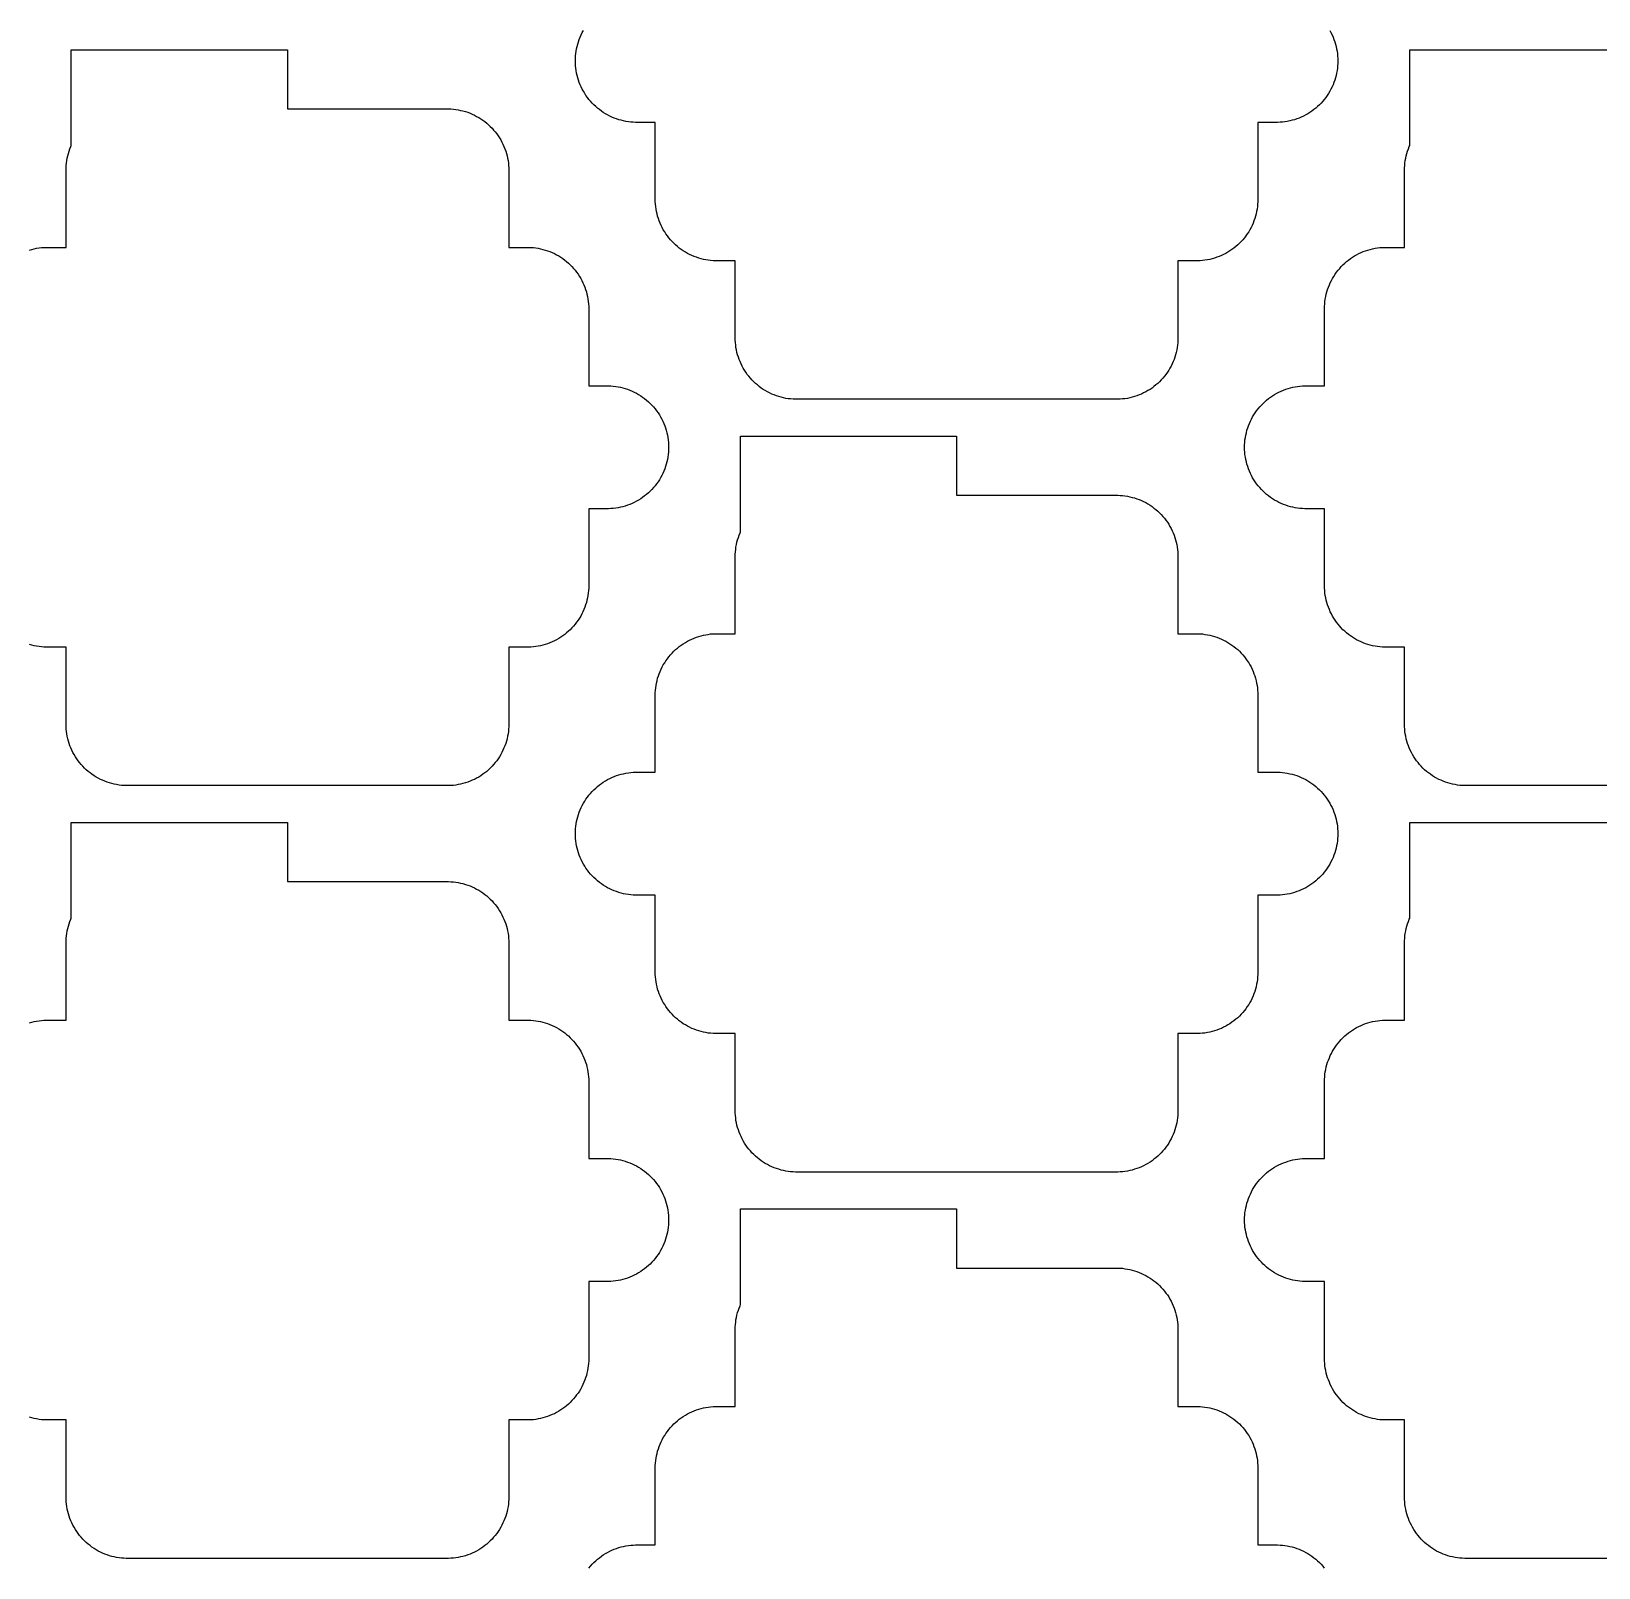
# Model space of a CAD drawing. Extents: x -49 to 54, y -38 to 38.
# Drawn here: x -10.25 to 2.5, y -13.82 to -1.33 of the extents above; entities that cross this region are included whole.
import ezdxf

# ---------------------------------------------------------------- set-up
doc = ezdxf.new("R2010")
doc.units = 0
doc.layers.add('CONDUCTIVE_LAYER_BACK_LAYER', color=2, linetype='CONTINUOUS')

msp = doc.modelspace()

# ---------------------------------------------------------------- linework, layer by layer
at = {"layer": 'CONDUCTIVE_LAYER_BACK_LAYER'}
for points in [[(0.314, -1.324), (0.323, -1.341), (0.332, -1.359), (0.34, -1.377), (0.347, -1.396), (0.354, -1.415), (0.36, -1.434), (0.365, -1.453), (0.369, -1.472), (0.373, -1.492), (0.376, -1.511), (0.377, -1.531), (0.379, -1.551), (0.379, -1.571), (0.379, -1.591), (0.377, -1.611), (0.376, -1.63), (0.373, -1.65), (0.369, -1.67), (0.365, -1.689), (0.36, -1.708), (0.354, -1.727), (0.347, -1.746), (0.34, -1.765), (0.332, -1.783), (0.323, -1.801), (0.314, -1.818), (0.304, -1.835), (0.293, -1.852), (0.281, -1.868), (0.269, -1.884), (0.256, -1.899), (0.243, -1.914), (0.229, -1.928), (0.215, -1.942), (0.2, -1.955), (0.184, -1.967), (0.168, -1.979), (0.152, -1.99), (0.135, -2.001), (0.118, -2.01), (0.1, -2.02), (0.082, -2.028), (0.064, -2.036), (0.045, -2.043), (0.026, -2.049), (0.007, -2.054), (-0.012, -2.059), (-0.032, -2.063), (-0.052, -2.066), (-0.071, -2.068), (-0.091, -2.07), (-0.111, -2.071), (-0.271, -2.071), (-0.271, -2.697), (-0.271, -2.717), (-0.273, -2.736), (-0.274, -2.756), (-0.277, -2.776), (-0.281, -2.796), (-0.285, -2.815), (-0.29, -2.834), (-0.296, -2.853), (-0.303, -2.872), (-0.31, -2.89), (-0.318, -2.909), (-0.327, -2.926), (-0.336, -2.944), (-0.346, -2.961), (-0.357, -2.978), (-0.369, -2.994), (-0.381, -3.01), (-0.394, -3.025), (-0.407, -3.04), (-0.421, -3.054), (-0.435, -3.067), (-0.45, -3.08), (-0.466, -3.093), (-0.482, -3.105), (-0.498, -3.116), (-0.515, -3.126), (-0.532, -3.136), (-0.55, -3.145), (-0.568, -3.154), (-0.586, -3.162), (-0.605, -3.168), (-0.624, -3.175), (-0.643, -3.18), (-0.662, -3.185), (-0.682, -3.189), (-0.702, -3.192), (-0.721, -3.194), (-0.741, -3.196), (-0.761, -3.197), (-0.921, -3.197), (-0.921, -3.823), (-0.921, -3.842), (-0.923, -3.862), (-0.924, -3.882), (-0.927, -3.902), (-0.931, -3.921), (-0.935, -3.941), (-0.94, -3.96), (-0.946, -3.979), (-0.953, -3.998), (-0.96, -4.016), (-0.968, -4.034), (-0.977, -4.052), (-0.986, -4.07), (-0.996, -4.087), (-1.007, -4.103), (-1.019, -4.12), (-1.031, -4.135), (-1.044, -4.151), (-1.057, -4.165), (-1.071, -4.18), (-1.085, -4.193), (-1.1, -4.206), (-1.116, -4.219), (-1.132, -4.231), (-1.148, -4.242), (-1.165, -4.252), (-1.182, -4.262), (-1.2, -4.271), (-1.218, -4.28), (-1.236, -4.287), (-1.255, -4.294), (-1.274, -4.301), (-1.293, -4.306), (-1.312, -4.311), (-1.332, -4.315), (-1.352, -4.318), (-1.371, -4.32), (-1.391, -4.322), (-1.411, -4.322), (-4.031, -4.322), (-4.051, -4.322), (-4.071, -4.32), (-4.09, -4.318), (-4.11, -4.315), (-4.129, -4.311), (-4.149, -4.306), (-4.168, -4.301), (-4.187, -4.294), (-4.205, -4.287), (-4.224, -4.28), (-4.242, -4.271), (-4.259, -4.262), (-4.277, -4.252), (-4.294, -4.242), (-4.31, -4.231), (-4.326, -4.219), (-4.341, -4.206), (-4.356, -4.193), (-4.371, -4.18), (-4.385, -4.165), (-4.398, -4.151), (-4.411, -4.135), (-4.423, -4.12), (-4.435, -4.103), (-4.445, -4.087), (-4.456, -4.07), (-4.465, -4.052), (-4.474, -4.034), (-4.482, -4.016), (-4.489, -3.998), (-4.496, -3.979), (-4.502, -3.96), (-4.507, -3.941), (-4.511, -3.921), (-4.515, -3.902), (-4.517, -3.882), (-4.519, -3.862), (-4.521, -3.842), (-4.521, -3.823), (-4.521, -3.197), (-4.681, -3.197), (-4.701, -3.196), (-4.721, -3.194), (-4.74, -3.192), (-4.76, -3.189), (-4.779, -3.185), (-4.799, -3.18), (-4.818, -3.175), (-4.837, -3.168), (-4.855, -3.162), (-4.874, -3.154), (-4.892, -3.145), (-4.909, -3.136), (-4.927, -3.126), (-4.944, -3.116), (-4.96, -3.105), (-4.976, -3.093), (-4.991, -3.08), (-5.006, -3.067), (-5.021, -3.054), (-5.035, -3.04), (-5.048, -3.025), (-5.061, -3.01), (-5.073, -2.994), (-5.085, -2.978), (-5.095, -2.961), (-5.106, -2.944), (-5.115, -2.926), (-5.124, -2.909), (-5.132, -2.89), (-5.139, -2.872), (-5.146, -2.853), (-5.152, -2.834), (-5.157, -2.815), (-5.161, -2.796), (-5.165, -2.776), (-5.167, -2.756), (-5.169, -2.736), (-5.171, -2.717), (-5.171, -2.697), (-5.171, -2.071), (-5.331, -2.071), (-5.351, -2.07), (-5.371, -2.068), (-5.39, -2.066), (-5.41, -2.063), (-5.429, -2.059), (-5.449, -2.054), (-5.468, -2.049), (-5.487, -2.043), (-5.505, -2.036), (-5.524, -2.028), (-5.542, -2.02), (-5.559, -2.01), (-5.577, -2.001), (-5.594, -1.99), (-5.61, -1.979), (-5.626, -1.967), (-5.641, -1.955), (-5.656, -1.942), (-5.671, -1.928), (-5.685, -1.914), (-5.698, -1.899), (-5.711, -1.884), (-5.723, -1.868), (-5.735, -1.852), (-5.745, -1.835), (-5.756, -1.818), (-5.765, -1.801), (-5.774, -1.783), (-5.782, -1.765), (-5.789, -1.746), (-5.796, -1.727), (-5.802, -1.708), (-5.807, -1.689), (-5.811, -1.67), (-5.815, -1.65), (-5.817, -1.63), (-5.819, -1.611), (-5.821, -1.591), (-5.821, -1.571), (-5.821, -1.551), (-5.819, -1.531), (-5.817, -1.511), (-5.815, -1.492), (-5.811, -1.472), (-5.807, -1.453), (-5.802, -1.434), (-5.796, -1.415), (-5.789, -1.396), (-5.782, -1.377), (-5.774, -1.359), (-5.765, -1.341), (-5.756, -1.324)], [(-10.26, -3.109), (-10.241, -3.104), (-10.221, -3.099), (-10.202, -3.095), (-10.182, -3.092), (-10.162, -3.089), (-10.143, -3.088), (-10.123, -3.087), (-9.963, -3.087), (-9.963, -2.461), (-9.962, -2.441), (-9.961, -2.421), (-9.959, -2.402), (-9.956, -2.382), (-9.953, -2.362), (-9.949, -2.343), (-9.944, -2.324), (-9.938, -2.305), (-9.931, -2.286), (-9.924, -2.267), (-9.92, -2.258), (-9.92, -1.481), (-8.163, -1.481), (-8.163, -1.961), (-6.853, -1.961), (-6.833, -1.962), (-6.813, -1.964), (-6.793, -1.966), (-6.774, -1.969), (-6.754, -1.973), (-6.735, -1.978), (-6.716, -1.983), (-6.697, -1.989), (-6.678, -1.996), (-6.66, -2.004), (-6.642, -2.013), (-6.624, -2.022), (-6.607, -2.031), (-6.59, -2.042), (-6.574, -2.053), (-6.558, -2.065), (-6.542, -2.077), (-6.527, -2.09), (-6.513, -2.104), (-6.499, -2.118), (-6.486, -2.133), (-6.473, -2.148), (-6.461, -2.164), (-6.449, -2.18), (-6.438, -2.197), (-6.428, -2.214), (-6.419, -2.231), (-6.41, -2.249), (-6.402, -2.267), (-6.394, -2.286), (-6.388, -2.305), (-6.382, -2.324), (-6.377, -2.343), (-6.373, -2.362), (-6.369, -2.382), (-6.366, -2.402), (-6.364, -2.421), (-6.363, -2.441), (-6.363, -2.461), (-6.363, -3.087), (-6.203, -3.087), (-6.183, -3.088), (-6.163, -3.089), (-6.143, -3.092), (-6.124, -3.095), (-6.104, -3.099), (-6.085, -3.104), (-6.066, -3.109), (-6.047, -3.115), (-6.028, -3.122), (-6.01, -3.13), (-5.992, -3.138), (-5.974, -3.147), (-5.957, -3.157), (-5.94, -3.168), (-5.924, -3.179), (-5.908, -3.191), (-5.892, -3.203), (-5.877, -3.216), (-5.863, -3.23), (-5.849, -3.244), (-5.836, -3.259), (-5.823, -3.274), (-5.811, -3.29), (-5.799, -3.306), (-5.788, -3.323), (-5.778, -3.34), (-5.769, -3.357), (-5.76, -3.375), (-5.752, -3.393), (-5.744, -3.412), (-5.738, -3.431), (-5.732, -3.45), (-5.727, -3.469), (-5.723, -3.488), (-5.719, -3.508), (-5.716, -3.527), (-5.714, -3.547), (-5.713, -3.567), (-5.713, -3.587), (-5.713, -4.213), (-5.553, -4.213), (-5.533, -4.214), (-5.513, -4.215), (-5.493, -4.218), (-5.474, -4.221), (-5.454, -4.225), (-5.435, -4.229), (-5.416, -4.235), (-5.397, -4.241), (-5.378, -4.248), (-5.36, -4.256), (-5.342, -4.264), (-5.324, -4.273), (-5.307, -4.283), (-5.29, -4.294), (-5.274, -4.305), (-5.258, -4.317), (-5.242, -4.329), (-5.227, -4.342), (-5.213, -4.356), (-5.199, -4.37), (-5.186, -4.385), (-5.173, -4.4), (-5.161, -4.416), (-5.149, -4.432), (-5.138, -4.449), (-5.128, -4.466), (-5.119, -4.483), (-5.11, -4.501), (-5.102, -4.519), (-5.094, -4.538), (-5.088, -4.556), (-5.082, -4.575), (-5.077, -4.595), (-5.073, -4.614), (-5.069, -4.634), (-5.066, -4.653), (-5.064, -4.673), (-5.063, -4.693), (-5.063, -4.713), (-5.063, -4.733), (-5.064, -4.753), (-5.066, -4.772), (-5.069, -4.792), (-5.073, -4.812), (-5.077, -4.831), (-5.082, -4.85), (-5.088, -4.869), (-5.094, -4.888), (-5.102, -4.906), (-5.11, -4.925), (-5.119, -4.942), (-5.128, -4.96), (-5.138, -4.977), (-5.149, -4.994), (-5.161, -5.01), (-5.173, -5.026), (-5.186, -5.041), (-5.199, -5.056), (-5.213, -5.07), (-5.227, -5.083), (-5.242, -5.097), (-5.258, -5.109), (-5.274, -5.121), (-5.29, -5.132), (-5.307, -5.142), (-5.324, -5.152), (-5.342, -5.161), (-5.36, -5.17), (-5.378, -5.178), (-5.397, -5.184), (-5.416, -5.191), (-5.435, -5.196), (-5.454, -5.201), (-5.474, -5.205), (-5.493, -5.208), (-5.513, -5.21), (-5.533, -5.212), (-5.553, -5.213), (-5.713, -5.213), (-5.713, -5.839), (-5.713, -5.858), (-5.714, -5.878), (-5.716, -5.898), (-5.719, -5.918), (-5.723, -5.937), (-5.727, -5.957), (-5.732, -5.976), (-5.738, -5.995), (-5.744, -6.014), (-5.752, -6.032), (-5.76, -6.05), (-5.769, -6.068), (-5.778, -6.086), (-5.788, -6.103), (-5.799, -6.119), (-5.811, -6.136), (-5.823, -6.151), (-5.836, -6.167), (-5.849, -6.181), (-5.863, -6.196), (-5.877, -6.209), (-5.892, -6.222), (-5.908, -6.235), (-5.924, -6.247), (-5.94, -6.258), (-5.957, -6.268), (-5.974, -6.278), (-5.992, -6.287), (-6.01, -6.296), (-6.028, -6.303), (-6.047, -6.31), (-6.066, -6.317), (-6.085, -6.322), (-6.104, -6.327), (-6.124, -6.331), (-6.143, -6.334), (-6.163, -6.336), (-6.183, -6.338), (-6.203, -6.339), (-6.363, -6.339), (-6.363, -6.964), (-6.363, -6.984), (-6.364, -7.004), (-6.366, -7.024), (-6.369, -7.044), (-6.373, -7.063), (-6.377, -7.083), (-6.382, -7.102), (-6.388, -7.121), (-6.394, -7.14), (-6.402, -7.158), (-6.41, -7.176), (-6.419, -7.194), (-6.428, -7.212), (-6.438, -7.229), (-6.449, -7.245), (-6.461, -7.262), (-6.473, -7.277), (-6.486, -7.293), (-6.499, -7.307), (-6.513, -7.322), (-6.527, -7.335), (-6.542, -7.348), (-6.558, -7.361), (-6.574, -7.372), (-6.59, -7.384), (-6.607, -7.394), (-6.624, -7.404), (-6.642, -7.413), (-6.66, -7.421), (-6.678, -7.429), (-6.697, -7.436), (-6.716, -7.442), (-6.735, -7.448), (-6.754, -7.453), (-6.774, -7.456), (-6.793, -7.46), (-6.813, -7.462), (-6.833, -7.464), (-6.853, -7.464), (-9.473, -7.464), (-9.493, -7.464), (-9.512, -7.462), (-9.532, -7.46), (-9.552, -7.456), (-9.571, -7.453), (-9.591, -7.448), (-9.61, -7.442), (-9.629, -7.436), (-9.647, -7.429), (-9.666, -7.421), (-9.684, -7.413), (-9.701, -7.404), (-9.719, -7.394), (-9.735, -7.384), (-9.752, -7.372), (-9.768, -7.361), (-9.783, -7.348), (-9.798, -7.335), (-9.813, -7.322), (-9.827, -7.307), (-9.84, -7.293), (-9.853, -7.277), (-9.865, -7.262), (-9.876, -7.245), (-9.887, -7.229), (-9.897, -7.212), (-9.907, -7.194), (-9.916, -7.176), (-9.924, -7.158), (-9.931, -7.14), (-9.938, -7.121), (-9.944, -7.102), (-9.949, -7.083), (-9.953, -7.063), (-9.956, -7.044), (-9.959, -7.024), (-9.961, -7.004), (-9.962, -6.984), (-9.963, -6.964), (-9.963, -6.339), (-10.123, -6.339), (-10.143, -6.338), (-10.162, -6.336), (-10.182, -6.334), (-10.202, -6.331), (-10.221, -6.327), (-10.241, -6.322), (-10.26, -6.317)], [(4.031, -7.464), (1.411, -7.464), (1.391, -7.464), (1.371, -7.462), (1.352, -7.46), (1.332, -7.456), (1.312, -7.453), (1.293, -7.448), (1.274, -7.442), (1.255, -7.436), (1.236, -7.429), (1.218, -7.421), (1.2, -7.413), (1.182, -7.404), (1.165, -7.394), (1.148, -7.384), (1.132, -7.372), (1.116, -7.361), (1.1, -7.348), (1.085, -7.335), (1.071, -7.322), (1.057, -7.307), (1.044, -7.293), (1.031, -7.277), (1.019, -7.262), (1.007, -7.245), (0.996, -7.229), (0.986, -7.212), (0.977, -7.194), (0.968, -7.176), (0.96, -7.158), (0.953, -7.14), (0.946, -7.121), (0.94, -7.102), (0.935, -7.083), (0.931, -7.063), (0.927, -7.044), (0.924, -7.024), (0.923, -7.004), (0.921, -6.984), (0.921, -6.964), (0.921, -6.339), (0.761, -6.339), (0.741, -6.338), (0.721, -6.336), (0.702, -6.334), (0.682, -6.331), (0.662, -6.327), (0.643, -6.322), (0.624, -6.317), (0.605, -6.31), (0.586, -6.303), (0.568, -6.296), (0.55, -6.287), (0.532, -6.278), (0.515, -6.268), (0.498, -6.258), (0.482, -6.247), (0.466, -6.235), (0.45, -6.222), (0.435, -6.209), (0.421, -6.196), (0.407, -6.181), (0.394, -6.167), (0.381, -6.151), (0.369, -6.136), (0.357, -6.119), (0.346, -6.103), (0.336, -6.086), (0.327, -6.068), (0.318, -6.05), (0.31, -6.032), (0.303, -6.014), (0.296, -5.995), (0.29, -5.976), (0.285, -5.957), (0.281, -5.937), (0.277, -5.918), (0.274, -5.898), (0.273, -5.878), (0.271, -5.858), (0.271, -5.839), (0.271, -5.213), (0.111, -5.213), (0.091, -5.212), (0.071, -5.21), (0.052, -5.208), (0.032, -5.205), (0.012, -5.201), (-0.007, -5.196), (-0.026, -5.191), (-0.045, -5.184), (-0.064, -5.178), (-0.082, -5.17), (-0.1, -5.161), (-0.118, -5.152), (-0.135, -5.142), (-0.152, -5.132), (-0.168, -5.121), (-0.184, -5.109), (-0.2, -5.097), (-0.215, -5.083), (-0.229, -5.07), (-0.243, -5.056), (-0.256, -5.041), (-0.269, -5.026), (-0.281, -5.01), (-0.293, -4.994), (-0.304, -4.977), (-0.314, -4.96), (-0.323, -4.942), (-0.332, -4.925), (-0.34, -4.906), (-0.347, -4.888), (-0.354, -4.869), (-0.36, -4.85), (-0.365, -4.831), (-0.369, -4.812), (-0.373, -4.792), (-0.376, -4.772), (-0.377, -4.753), (-0.379, -4.733), (-0.379, -4.713), (-0.379, -4.693), (-0.377, -4.673), (-0.376, -4.653), (-0.373, -4.634), (-0.369, -4.614), (-0.365, -4.595), (-0.36, -4.575), (-0.354, -4.556), (-0.347, -4.538), (-0.34, -4.519), (-0.332, -4.501), (-0.323, -4.483), (-0.314, -4.466), (-0.304, -4.449), (-0.293, -4.432), (-0.281, -4.416), (-0.269, -4.4), (-0.256, -4.385), (-0.243, -4.37), (-0.229, -4.356), (-0.215, -4.342), (-0.2, -4.329), (-0.184, -4.317), (-0.168, -4.305), (-0.152, -4.294), (-0.135, -4.283), (-0.118, -4.273), (-0.1, -4.264), (-0.082, -4.256), (-0.064, -4.248), (-0.045, -4.241), (-0.026, -4.235), (-0.007, -4.229), (0.012, -4.225), (0.032, -4.221), (0.052, -4.218), (0.071, -4.215), (0.091, -4.214), (0.111, -4.213), (0.271, -4.213), (0.271, -3.587), (0.271, -3.567), (0.273, -3.547), (0.274, -3.527), (0.277, -3.508), (0.281, -3.488), (0.285, -3.469), (0.29, -3.45), (0.296, -3.431), (0.303, -3.412), (0.31, -3.393), (0.318, -3.375), (0.327, -3.357), (0.336, -3.34), (0.346, -3.323), (0.357, -3.306), (0.369, -3.29), (0.381, -3.274), (0.394, -3.259), (0.407, -3.244), (0.421, -3.23), (0.435, -3.216), (0.45, -3.203), (0.466, -3.191), (0.482, -3.179), (0.498, -3.168), (0.515, -3.157), (0.532, -3.147), (0.55, -3.138), (0.568, -3.13), (0.586, -3.122), (0.605, -3.115), (0.624, -3.109), (0.643, -3.104), (0.662, -3.099), (0.682, -3.095), (0.702, -3.092), (0.721, -3.089), (0.741, -3.088), (0.761, -3.087), (0.921, -3.087), (0.921, -2.461), (0.921, -2.441), (0.923, -2.421), (0.924, -2.402), (0.927, -2.382), (0.931, -2.362), (0.935, -2.343), (0.94, -2.324), (0.946, -2.305), (0.953, -2.286), (0.96, -2.267), (0.964, -2.258), (0.964, -1.481), (2.721, -1.481)], [(-10.26, -9.393), (-10.241, -9.387), (-10.221, -9.383), (-10.202, -9.379), (-10.182, -9.376), (-10.162, -9.373), (-10.143, -9.372), (-10.123, -9.371), (-9.963, -9.371), (-9.963, -8.745), (-9.962, -8.725), (-9.961, -8.705), (-9.959, -8.685), (-9.956, -8.666), (-9.953, -8.646), (-9.949, -8.627), (-9.944, -8.607), (-9.938, -8.588), (-9.931, -8.57), (-9.924, -8.551), (-9.92, -8.542), (-9.92, -7.765), (-8.163, -7.765), (-8.163, -8.245), (-6.853, -8.245), (-6.833, -8.246), (-6.813, -8.247), (-6.793, -8.25), (-6.774, -8.253), (-6.754, -8.257), (-6.735, -8.261), (-6.716, -8.267), (-6.697, -8.273), (-6.678, -8.28), (-6.66, -8.288), (-6.642, -8.296), (-6.624, -8.305), (-6.607, -8.315), (-6.59, -8.326), (-6.574, -8.337), (-6.558, -8.349), (-6.542, -8.361), (-6.527, -8.374), (-6.513, -8.388), (-6.499, -8.402), (-6.486, -8.417), (-6.473, -8.432), (-6.461, -8.448), (-6.449, -8.464), (-6.438, -8.481), (-6.428, -8.498), (-6.419, -8.515), (-6.41, -8.533), (-6.402, -8.551), (-6.394, -8.57), (-6.388, -8.588), (-6.382, -8.607), (-6.377, -8.627), (-6.373, -8.646), (-6.369, -8.666), (-6.366, -8.685), (-6.364, -8.705), (-6.363, -8.725), (-6.363, -8.745), (-6.363, -9.371), (-6.203, -9.371), (-6.183, -9.372), (-6.163, -9.373), (-6.143, -9.376), (-6.124, -9.379), (-6.104, -9.383), (-6.085, -9.387), (-6.066, -9.393), (-6.047, -9.399), (-6.028, -9.406), (-6.01, -9.414), (-5.992, -9.422), (-5.974, -9.431), (-5.957, -9.441), (-5.94, -9.452), (-5.924, -9.463), (-5.908, -9.474), (-5.892, -9.487), (-5.877, -9.5), (-5.863, -9.514), (-5.849, -9.528), (-5.836, -9.543), (-5.823, -9.558), (-5.811, -9.574), (-5.799, -9.59), (-5.788, -9.606), (-5.778, -9.624), (-5.769, -9.641), (-5.76, -9.659), (-5.752, -9.677), (-5.744, -9.696), (-5.738, -9.714), (-5.732, -9.733), (-5.727, -9.752), (-5.723, -9.772), (-5.719, -9.791), (-5.716, -9.811), (-5.714, -9.831), (-5.713, -9.851), (-5.713, -9.871), (-5.713, -10.497), (-5.553, -10.497), (-5.533, -10.497), (-5.513, -10.499), (-5.493, -10.501), (-5.474, -10.504), (-5.454, -10.508), (-5.435, -10.513), (-5.416, -10.519), (-5.397, -10.525), (-5.378, -10.532), (-5.36, -10.539), (-5.342, -10.548), (-5.324, -10.557), (-5.307, -10.567), (-5.29, -10.577), (-5.274, -10.589), (-5.258, -10.6), (-5.242, -10.613), (-5.227, -10.626), (-5.213, -10.639), (-5.199, -10.654), (-5.186, -10.668), (-5.173, -10.684), (-5.161, -10.699), (-5.149, -10.716), (-5.138, -10.732), (-5.128, -10.749), (-5.119, -10.767), (-5.11, -10.785), (-5.102, -10.803), (-5.094, -10.821), (-5.088, -10.84), (-5.082, -10.859), (-5.077, -10.878), (-5.073, -10.898), (-5.069, -10.917), (-5.066, -10.937), (-5.064, -10.957), (-5.063, -10.977), (-5.063, -10.997), (-5.063, -11.016), (-5.064, -11.036), (-5.066, -11.056), (-5.069, -11.076), (-5.073, -11.095), (-5.077, -11.115), (-5.082, -11.134), (-5.088, -11.153), (-5.094, -11.172), (-5.102, -11.19), (-5.11, -11.208), (-5.119, -11.226), (-5.128, -11.244), (-5.138, -11.261), (-5.149, -11.277), (-5.161, -11.294), (-5.173, -11.309), (-5.186, -11.325), (-5.199, -11.339), (-5.213, -11.354), (-5.227, -11.367), (-5.242, -11.38), (-5.258, -11.393), (-5.274, -11.404), (-5.29, -11.416), (-5.307, -11.426), (-5.324, -11.436), (-5.342, -11.445), (-5.36, -11.454), (-5.378, -11.461), (-5.397, -11.468), (-5.416, -11.474), (-5.435, -11.48), (-5.454, -11.485), (-5.474, -11.489), (-5.493, -11.492), (-5.513, -11.494), (-5.533, -11.496), (-5.553, -11.496), (-5.713, -11.496), (-5.713, -12.122), (-5.713, -12.142), (-5.714, -12.162), (-5.716, -12.182), (-5.719, -12.202), (-5.723, -12.221), (-5.727, -12.241), (-5.732, -12.26), (-5.738, -12.279), (-5.744, -12.297), (-5.752, -12.316), (-5.76, -12.334), (-5.769, -12.352), (-5.778, -12.369), (-5.788, -12.387), (-5.799, -12.403), (-5.811, -12.419), (-5.823, -12.435), (-5.836, -12.45), (-5.849, -12.465), (-5.863, -12.479), (-5.877, -12.493), (-5.892, -12.506), (-5.908, -12.519), (-5.924, -12.53), (-5.94, -12.541), (-5.957, -12.552), (-5.974, -12.562), (-5.992, -12.571), (-6.01, -12.579), (-6.028, -12.587), (-6.047, -12.594), (-6.066, -12.6), (-6.085, -12.606), (-6.104, -12.61), (-6.124, -12.614), (-6.143, -12.618), (-6.163, -12.62), (-6.183, -12.621), (-6.203, -12.622), (-6.363, -12.622), (-6.363, -13.248), (-6.363, -13.268), (-6.364, -13.288), (-6.366, -13.308), (-6.369, -13.327), (-6.373, -13.347), (-6.377, -13.366), (-6.382, -13.386), (-6.388, -13.405), (-6.394, -13.423), (-6.402, -13.442), (-6.41, -13.46), (-6.419, -13.478), (-6.428, -13.495), (-6.438, -13.512), (-6.449, -13.529), (-6.461, -13.545), (-6.473, -13.561), (-6.486, -13.576), (-6.499, -13.591), (-6.513, -13.605), (-6.527, -13.619), (-6.542, -13.632), (-6.558, -13.644), (-6.574, -13.656), (-6.59, -13.667), (-6.607, -13.678), (-6.624, -13.688), (-6.642, -13.697), (-6.66, -13.705), (-6.678, -13.713), (-6.697, -13.72), (-6.716, -13.726), (-6.735, -13.732), (-6.754, -13.736), (-6.774, -13.74), (-6.793, -13.743), (-6.813, -13.746), (-6.833, -13.747), (-6.853, -13.748), (-9.473, -13.748), (-9.493, -13.747), (-9.512, -13.746), (-9.532, -13.743), (-9.552, -13.74), (-9.571, -13.736), (-9.591, -13.732), (-9.61, -13.726), (-9.629, -13.72), (-9.647, -13.713), (-9.666, -13.705), (-9.684, -13.697), (-9.701, -13.688), (-9.719, -13.678), (-9.735, -13.667), (-9.752, -13.656), (-9.768, -13.644), (-9.783, -13.632), (-9.798, -13.619), (-9.813, -13.605), (-9.827, -13.591), (-9.84, -13.576), (-9.853, -13.561), (-9.865, -13.545), (-9.876, -13.529), (-9.887, -13.512), (-9.897, -13.495), (-9.907, -13.478), (-9.916, -13.46), (-9.924, -13.442), (-9.931, -13.423), (-9.938, -13.405), (-9.944, -13.386), (-9.949, -13.366), (-9.953, -13.347), (-9.956, -13.327), (-9.959, -13.308), (-9.961, -13.288), (-9.962, -13.268), (-9.963, -13.248), (-9.963, -12.622), (-10.123, -12.622), (-10.143, -12.621), (-10.162, -12.62), (-10.182, -12.618), (-10.202, -12.614), (-10.221, -12.61), (-10.241, -12.606), (-10.26, -12.6)], [(4.031, -13.748), (1.411, -13.748), (1.391, -13.747), (1.371, -13.746), (1.352, -13.743), (1.332, -13.74), (1.312, -13.736), (1.293, -13.732), (1.274, -13.726), (1.255, -13.72), (1.236, -13.713), (1.218, -13.705), (1.2, -13.697), (1.182, -13.688), (1.165, -13.678), (1.148, -13.667), (1.132, -13.656), (1.116, -13.644), (1.1, -13.632), (1.085, -13.619), (1.071, -13.605), (1.057, -13.591), (1.044, -13.576), (1.031, -13.561), (1.019, -13.545), (1.007, -13.529), (0.996, -13.512), (0.986, -13.495), (0.977, -13.478), (0.968, -13.46), (0.96, -13.442), (0.953, -13.423), (0.946, -13.405), (0.94, -13.386), (0.935, -13.366), (0.931, -13.347), (0.927, -13.327), (0.924, -13.308), (0.923, -13.288), (0.921, -13.268), (0.921, -13.248), (0.921, -12.622), (0.761, -12.622), (0.741, -12.621), (0.721, -12.62), (0.702, -12.618), (0.682, -12.614), (0.662, -12.61), (0.643, -12.606), (0.624, -12.6), (0.605, -12.594), (0.586, -12.587), (0.568, -12.579), (0.55, -12.571), (0.532, -12.562), (0.515, -12.552), (0.498, -12.541), (0.482, -12.53), (0.466, -12.519), (0.45, -12.506), (0.435, -12.493), (0.421, -12.479), (0.407, -12.465), (0.394, -12.45), (0.381, -12.435), (0.369, -12.419), (0.357, -12.403), (0.346, -12.387), (0.336, -12.369), (0.327, -12.352), (0.318, -12.334), (0.31, -12.316), (0.303, -12.297), (0.296, -12.279), (0.29, -12.26), (0.285, -12.241), (0.281, -12.221), (0.277, -12.202), (0.274, -12.182), (0.273, -12.162), (0.271, -12.142), (0.271, -12.122), (0.271, -11.496), (0.111, -11.496), (0.091, -11.496), (0.071, -11.494), (0.052, -11.492), (0.032, -11.489), (0.012, -11.485), (-0.007, -11.48), (-0.026, -11.474), (-0.045, -11.468), (-0.064, -11.461), (-0.082, -11.454), (-0.1, -11.445), (-0.118, -11.436), (-0.135, -11.426), (-0.152, -11.416), (-0.168, -11.404), (-0.184, -11.393), (-0.2, -11.38), (-0.215, -11.367), (-0.229, -11.354), (-0.243, -11.339), (-0.256, -11.325), (-0.269, -11.309), (-0.281, -11.294), (-0.293, -11.277), (-0.304, -11.261), (-0.314, -11.244), (-0.323, -11.226), (-0.332, -11.208), (-0.34, -11.19), (-0.347, -11.172), (-0.354, -11.153), (-0.36, -11.134), (-0.365, -11.115), (-0.369, -11.095), (-0.373, -11.076), (-0.376, -11.056), (-0.377, -11.036), (-0.379, -11.016), (-0.379, -10.997), (-0.379, -10.977), (-0.377, -10.957), (-0.376, -10.937), (-0.373, -10.917), (-0.369, -10.898), (-0.365, -10.878), (-0.36, -10.859), (-0.354, -10.84), (-0.347, -10.821), (-0.34, -10.803), (-0.332, -10.785), (-0.323, -10.767), (-0.314, -10.749), (-0.304, -10.732), (-0.293, -10.716), (-0.281, -10.699), (-0.269, -10.684), (-0.256, -10.668), (-0.243, -10.654), (-0.229, -10.639), (-0.215, -10.626), (-0.2, -10.613), (-0.184, -10.6), (-0.168, -10.589), (-0.152, -10.577), (-0.135, -10.567), (-0.118, -10.557), (-0.1, -10.548), (-0.082, -10.539), (-0.064, -10.532), (-0.045, -10.525), (-0.026, -10.519), (-0.007, -10.513), (0.012, -10.508), (0.032, -10.504), (0.052, -10.501), (0.071, -10.499), (0.091, -10.497), (0.111, -10.497), (0.271, -10.497), (0.271, -9.871), (0.271, -9.851), (0.273, -9.831), (0.274, -9.811), (0.277, -9.791), (0.281, -9.772), (0.285, -9.752), (0.29, -9.733), (0.296, -9.714), (0.303, -9.696), (0.31, -9.677), (0.318, -9.659), (0.327, -9.641), (0.336, -9.624), (0.346, -9.606), (0.357, -9.59), (0.369, -9.574), (0.381, -9.558), (0.394, -9.543), (0.407, -9.528), (0.421, -9.514), (0.435, -9.5), (0.45, -9.487), (0.466, -9.474), (0.482, -9.463), (0.498, -9.452), (0.515, -9.441), (0.532, -9.431), (0.55, -9.422), (0.568, -9.414), (0.586, -9.406), (0.605, -9.399), (0.624, -9.393), (0.643, -9.387), (0.662, -9.383), (0.682, -9.379), (0.702, -9.376), (0.721, -9.373), (0.741, -9.372), (0.761, -9.371), (0.921, -9.371), (0.921, -8.745), (0.921, -8.725), (0.923, -8.705), (0.924, -8.685), (0.927, -8.666), (0.931, -8.646), (0.935, -8.627), (0.94, -8.607), (0.946, -8.588), (0.953, -8.57), (0.96, -8.551), (0.964, -8.542), (0.964, -7.765), (2.721, -7.765)], [(-5.711, -13.826), (-5.698, -13.81), (-5.685, -13.796), (-5.671, -13.781), (-5.656, -13.768), (-5.641, -13.755), (-5.626, -13.742), (-5.61, -13.73), (-5.594, -13.719), (-5.577, -13.709), (-5.559, -13.699), (-5.542, -13.69), (-5.524, -13.681), (-5.505, -13.674), (-5.487, -13.667), (-5.468, -13.66), (-5.449, -13.655), (-5.429, -13.65), (-5.41, -13.646), (-5.39, -13.643), (-5.371, -13.641), (-5.351, -13.639), (-5.331, -13.638), (-5.171, -13.638), (-5.171, -13.013), (-5.171, -12.993), (-5.169, -12.973), (-5.167, -12.953), (-5.165, -12.933), (-5.161, -12.914), (-5.157, -12.894), (-5.152, -12.875), (-5.146, -12.856), (-5.139, -12.837), (-5.132, -12.819), (-5.124, -12.801), (-5.115, -12.783), (-5.106, -12.765), (-5.095, -12.748), (-5.085, -12.732), (-5.073, -12.715), (-5.061, -12.7), (-5.048, -12.684), (-5.035, -12.67), (-5.021, -12.655), (-5.006, -12.642), (-4.991, -12.629), (-4.976, -12.616), (-4.96, -12.605), (-4.944, -12.593), (-4.927, -12.583), (-4.909, -12.573), (-4.892, -12.564), (-4.874, -12.555), (-4.855, -12.548), (-4.837, -12.541), (-4.818, -12.535), (-4.799, -12.529), (-4.779, -12.524), (-4.76, -12.521), (-4.74, -12.517), (-4.721, -12.515), (-4.701, -12.513), (-4.681, -12.513), (-4.521, -12.513), (-4.521, -11.887), (-4.521, -11.867), (-4.519, -11.847), (-4.517, -11.827), (-4.515, -11.807), (-4.511, -11.788), (-4.507, -11.769), (-4.502, -11.749), (-4.496, -11.73), (-4.489, -11.712), (-4.482, -11.693), (-4.478, -11.684), (-4.478, -10.906), (-2.721, -10.906), (-2.721, -11.387), (-1.411, -11.387), (-1.391, -11.388), (-1.371, -11.389), (-1.352, -11.392), (-1.332, -11.395), (-1.312, -11.399), (-1.293, -11.403), (-1.274, -11.409), (-1.255, -11.415), (-1.236, -11.422), (-1.218, -11.43), (-1.2, -11.438), (-1.182, -11.447), (-1.165, -11.457), (-1.148, -11.468), (-1.132, -11.479), (-1.116, -11.491), (-1.1, -11.503), (-1.085, -11.516), (-1.071, -11.53), (-1.057, -11.544), (-1.044, -11.559), (-1.031, -11.574), (-1.019, -11.59), (-1.007, -11.606), (-0.996, -11.622), (-0.986, -11.64), (-0.977, -11.657), (-0.968, -11.675), (-0.96, -11.693), (-0.953, -11.712), (-0.946, -11.73), (-0.94, -11.749), (-0.935, -11.769), (-0.931, -11.788), (-0.927, -11.807), (-0.924, -11.827), (-0.923, -11.847), (-0.921, -11.867), (-0.921, -11.887), (-0.921, -12.513), (-0.761, -12.513), (-0.741, -12.513), (-0.721, -12.515), (-0.702, -12.517), (-0.682, -12.521), (-0.662, -12.524), (-0.643, -12.529), (-0.624, -12.535), (-0.605, -12.541), (-0.586, -12.548), (-0.568, -12.555), (-0.55, -12.564), (-0.532, -12.573), (-0.515, -12.583), (-0.498, -12.593), (-0.482, -12.605), (-0.466, -12.616), (-0.45, -12.629), (-0.435, -12.642), (-0.421, -12.655), (-0.407, -12.67), (-0.394, -12.684), (-0.381, -12.7), (-0.369, -12.715), (-0.357, -12.732), (-0.346, -12.748), (-0.336, -12.765), (-0.327, -12.783), (-0.318, -12.801), (-0.31, -12.819), (-0.303, -12.837), (-0.296, -12.856), (-0.29, -12.875), (-0.285, -12.894), (-0.281, -12.914), (-0.277, -12.933), (-0.274, -12.953), (-0.273, -12.973), (-0.271, -12.993), (-0.271, -13.013), (-0.271, -13.638), (-0.111, -13.638), (-0.091, -13.639), (-0.071, -13.641), (-0.052, -13.643), (-0.032, -13.646), (-0.012, -13.65), (0.007, -13.655), (0.026, -13.66), (0.045, -13.667), (0.064, -13.674), (0.082, -13.681), (0.1, -13.69), (0.118, -13.699), (0.135, -13.709), (0.152, -13.719), (0.168, -13.73), (0.184, -13.742), (0.2, -13.755), (0.215, -13.768), (0.229, -13.781), (0.243, -13.796), (0.256, -13.81), (0.269, -13.826)]]:
    msp.add_lwpolyline(points, dxfattribs=at)
msp.add_lwpolyline([(-0.921, -10.106), (-0.921, -10.126), (-0.923, -10.146), (-0.924, -10.166), (-0.927, -10.186), (-0.931, -10.205), (-0.935, -10.224), (-0.94, -10.244), (-0.946, -10.263), (-0.953, -10.281), (-0.96, -10.3), (-0.968, -10.318), (-0.977, -10.336), (-0.986, -10.353), (-0.996, -10.371), (-1.007, -10.387), (-1.019, -10.403), (-1.031, -10.419), (-1.044, -10.434), (-1.057, -10.449), (-1.071, -10.463), (-1.085, -10.477), (-1.1, -10.49), (-1.116, -10.502), (-1.132, -10.514), (-1.148, -10.525), (-1.165, -10.536), (-1.182, -10.546), (-1.2, -10.555), (-1.218, -10.563), (-1.236, -10.571), (-1.255, -10.578), (-1.274, -10.584), (-1.293, -10.59), (-1.312, -10.594), (-1.332, -10.598), (-1.352, -10.601), (-1.371, -10.604), (-1.391, -10.605), (-1.411, -10.606), (-4.031, -10.606), (-4.051, -10.605), (-4.071, -10.604), (-4.09, -10.601), (-4.11, -10.598), (-4.129, -10.594), (-4.149, -10.59), (-4.168, -10.584), (-4.187, -10.578), (-4.205, -10.571), (-4.224, -10.563), (-4.242, -10.555), (-4.259, -10.546), (-4.277, -10.536), (-4.294, -10.525), (-4.31, -10.514), (-4.326, -10.502), (-4.341, -10.49), (-4.356, -10.477), (-4.371, -10.463), (-4.385, -10.449), (-4.398, -10.434), (-4.411, -10.419), (-4.423, -10.403), (-4.435, -10.387), (-4.445, -10.371), (-4.456, -10.353), (-4.465, -10.336), (-4.474, -10.318), (-4.482, -10.3), (-4.489, -10.281), (-4.496, -10.263), (-4.502, -10.244), (-4.507, -10.224), (-4.511, -10.205), (-4.515, -10.186), (-4.517, -10.166), (-4.519, -10.146), (-4.521, -10.126), (-4.521, -10.106), (-4.521, -9.48), (-4.681, -9.48), (-4.701, -9.48), (-4.721, -9.478), (-4.74, -9.476), (-4.76, -9.472), (-4.779, -9.469), (-4.799, -9.464), (-4.818, -9.458), (-4.837, -9.452), (-4.855, -9.445), (-4.874, -9.438), (-4.892, -9.429), (-4.909, -9.42), (-4.927, -9.41), (-4.944, -9.4), (-4.96, -9.388), (-4.976, -9.377), (-4.991, -9.364), (-5.006, -9.351), (-5.021, -9.338), (-5.035, -9.323), (-5.048, -9.309), (-5.061, -9.293), (-5.073, -9.278), (-5.085, -9.261), (-5.095, -9.245), (-5.106, -9.228), (-5.115, -9.21), (-5.124, -9.192), (-5.132, -9.174), (-5.139, -9.156), (-5.146, -9.137), (-5.152, -9.118), (-5.157, -9.099), (-5.161, -9.079), (-5.165, -9.06), (-5.167, -9.04), (-5.169, -9.02), (-5.171, -9), (-5.171, -8.98), (-5.171, -8.355), (-5.331, -8.355), (-5.351, -8.354), (-5.371, -8.352), (-5.39, -8.35), (-5.41, -8.347), (-5.429, -8.343), (-5.449, -8.338), (-5.468, -8.333), (-5.487, -8.326), (-5.505, -8.319), (-5.524, -8.312), (-5.542, -8.303), (-5.559, -8.294), (-5.577, -8.284), (-5.594, -8.274), (-5.61, -8.263), (-5.626, -8.251), (-5.641, -8.238), (-5.656, -8.225), (-5.671, -8.212), (-5.685, -8.197), (-5.698, -8.183), (-5.711, -8.168), (-5.723, -8.152), (-5.735, -8.136), (-5.745, -8.119), (-5.756, -8.102), (-5.765, -8.084), (-5.774, -8.066), (-5.782, -8.048), (-5.789, -8.03), (-5.796, -8.011), (-5.802, -7.992), (-5.807, -7.973), (-5.811, -7.953), (-5.815, -7.934), (-5.817, -7.914), (-5.819, -7.894), (-5.821, -7.875), (-5.821, -7.855), (-5.821, -7.835), (-5.819, -7.815), (-5.817, -7.795), (-5.815, -7.775), (-5.811, -7.756), (-5.807, -7.736), (-5.802, -7.717), (-5.796, -7.698), (-5.789, -7.679), (-5.782, -7.661), (-5.774, -7.643), (-5.765, -7.625), (-5.756, -7.608), (-5.745, -7.59), (-5.735, -7.574), (-5.723, -7.558), (-5.711, -7.542), (-5.698, -7.527), (-5.685, -7.512), (-5.671, -7.498), (-5.656, -7.484), (-5.641, -7.471), (-5.626, -7.458), (-5.61, -7.447), (-5.594, -7.435), (-5.577, -7.425), (-5.559, -7.415), (-5.542, -7.406), (-5.524, -7.398), (-5.505, -7.39), (-5.487, -7.383), (-5.468, -7.377), (-5.449, -7.371), (-5.429, -7.367), (-5.41, -7.363), (-5.39, -7.359), (-5.371, -7.357), (-5.351, -7.356), (-5.331, -7.355), (-5.171, -7.355), (-5.171, -6.729), (-5.171, -6.709), (-5.169, -6.689), (-5.167, -6.669), (-5.165, -6.65), (-5.161, -6.63), (-5.157, -6.611), (-5.152, -6.591), (-5.146, -6.572), (-5.139, -6.554), (-5.132, -6.535), (-5.124, -6.517), (-5.115, -6.499), (-5.106, -6.482), (-5.095, -6.465), (-5.085, -6.448), (-5.073, -6.432), (-5.061, -6.416), (-5.048, -6.401), (-5.035, -6.386), (-5.021, -6.372), (-5.006, -6.358), (-4.991, -6.345), (-4.976, -6.333), (-4.96, -6.321), (-4.944, -6.31), (-4.927, -6.299), (-4.909, -6.289), (-4.892, -6.28), (-4.874, -6.272), (-4.855, -6.264), (-4.837, -6.257), (-4.818, -6.251), (-4.799, -6.245), (-4.779, -6.241), (-4.76, -6.237), (-4.74, -6.234), (-4.721, -6.231), (-4.701, -6.23), (-4.681, -6.229), (-4.521, -6.229), (-4.521, -5.603), (-4.521, -5.583), (-4.519, -5.563), (-4.517, -5.543), (-4.515, -5.524), (-4.511, -5.504), (-4.507, -5.485), (-4.502, -5.466), (-4.496, -5.447), (-4.489, -5.428), (-4.482, -5.409), (-4.478, -5.4), (-4.478, -4.623), (-2.721, -4.623), (-2.721, -5.103), (-1.411, -5.103), (-1.391, -5.104), (-1.371, -5.105), (-1.352, -5.108), (-1.332, -5.111), (-1.312, -5.115), (-1.293, -5.12), (-1.274, -5.125), (-1.255, -5.131), (-1.236, -5.138), (-1.218, -5.146), (-1.2, -5.154), (-1.182, -5.163), (-1.165, -5.173), (-1.148, -5.184), (-1.132, -5.195), (-1.116, -5.207), (-1.1, -5.219), (-1.085, -5.232), (-1.071, -5.246), (-1.057, -5.26), (-1.044, -5.275), (-1.031, -5.29), (-1.019, -5.306), (-1.007, -5.322), (-0.996, -5.339), (-0.986, -5.356), (-0.977, -5.373), (-0.968, -5.391), (-0.96, -5.409), (-0.953, -5.428), (-0.946, -5.447), (-0.94, -5.466), (-0.935, -5.485), (-0.931, -5.504), (-0.927, -5.524), (-0.924, -5.543), (-0.923, -5.563), (-0.921, -5.583), (-0.921, -5.603), (-0.921, -6.229), (-0.761, -6.229), (-0.741, -6.23), (-0.721, -6.231), (-0.702, -6.234), (-0.682, -6.237), (-0.662, -6.241), (-0.643, -6.245), (-0.624, -6.251), (-0.605, -6.257), (-0.586, -6.264), (-0.568, -6.272), (-0.55, -6.28), (-0.532, -6.289), (-0.515, -6.299), (-0.498, -6.31), (-0.482, -6.321), (-0.466, -6.333), (-0.45, -6.345), (-0.435, -6.358), (-0.421, -6.372), (-0.407, -6.386), (-0.394, -6.401), (-0.381, -6.416), (-0.369, -6.432), (-0.357, -6.448), (-0.346, -6.465), (-0.336, -6.482), (-0.327, -6.499), (-0.318, -6.517), (-0.31, -6.535), (-0.303, -6.554), (-0.296, -6.572), (-0.29, -6.591), (-0.285, -6.611), (-0.281, -6.63), (-0.277, -6.65), (-0.274, -6.669), (-0.273, -6.689), (-0.271, -6.709), (-0.271, -6.729), (-0.271, -7.355), (-0.111, -7.355), (-0.091, -7.356), (-0.071, -7.357), (-0.052, -7.359), (-0.032, -7.363), (-0.012, -7.367), (0.007, -7.371), (0.026, -7.377), (0.045, -7.383), (0.064, -7.39), (0.082, -7.398), (0.1, -7.406), (0.118, -7.415), (0.135, -7.425), (0.152, -7.435), (0.168, -7.447), (0.184, -7.458), (0.2, -7.471), (0.215, -7.484), (0.229, -7.498), (0.243, -7.512), (0.256, -7.527), (0.269, -7.542), (0.281, -7.558), (0.293, -7.574), (0.304, -7.59), (0.314, -7.608), (0.323, -7.625), (0.332, -7.643), (0.34, -7.661), (0.347, -7.679), (0.354, -7.698), (0.36, -7.717), (0.365, -7.736), (0.369, -7.756), (0.373, -7.775), (0.376, -7.795), (0.377, -7.815), (0.379, -7.835), (0.379, -7.855), (0.379, -7.875), (0.377, -7.894), (0.376, -7.914), (0.373, -7.934), (0.369, -7.953), (0.365, -7.973), (0.36, -7.992), (0.354, -8.011), (0.347, -8.03), (0.34, -8.048), (0.332, -8.066), (0.323, -8.084), (0.314, -8.102), (0.304, -8.119), (0.293, -8.136), (0.281, -8.152), (0.269, -8.168), (0.256, -8.183), (0.243, -8.197), (0.229, -8.212), (0.215, -8.225), (0.2, -8.238), (0.184, -8.251), (0.168, -8.263), (0.152, -8.274), (0.135, -8.284), (0.118, -8.294), (0.1, -8.303), (0.082, -8.312), (0.064, -8.319), (0.045, -8.326), (0.026, -8.333), (0.007, -8.338), (-0.012, -8.343), (-0.032, -8.347), (-0.052, -8.35), (-0.071, -8.352), (-0.091, -8.354), (-0.111, -8.355), (-0.271, -8.355), (-0.271, -8.98), (-0.271, -9), (-0.273, -9.02), (-0.274, -9.04), (-0.277, -9.06), (-0.281, -9.079), (-0.285, -9.099), (-0.29, -9.118), (-0.296, -9.137), (-0.303, -9.156), (-0.31, -9.174), (-0.318, -9.192), (-0.327, -9.21), (-0.336, -9.228), (-0.346, -9.245), (-0.357, -9.261), (-0.369, -9.278), (-0.381, -9.293), (-0.394, -9.309), (-0.407, -9.323), (-0.421, -9.338), (-0.435, -9.351), (-0.45, -9.364), (-0.466, -9.377), (-0.482, -9.388), (-0.498, -9.4), (-0.515, -9.41), (-0.532, -9.42), (-0.55, -9.429), (-0.568, -9.438), (-0.586, -9.445), (-0.605, -9.452), (-0.624, -9.458), (-0.643, -9.464), (-0.662, -9.469), (-0.682, -9.472), (-0.702, -9.476), (-0.721, -9.478), (-0.741, -9.48), (-0.761, -9.48), (-0.921, -9.48)], close=True, dxfattribs=at)

doc.saveas('drawing.dxf')
